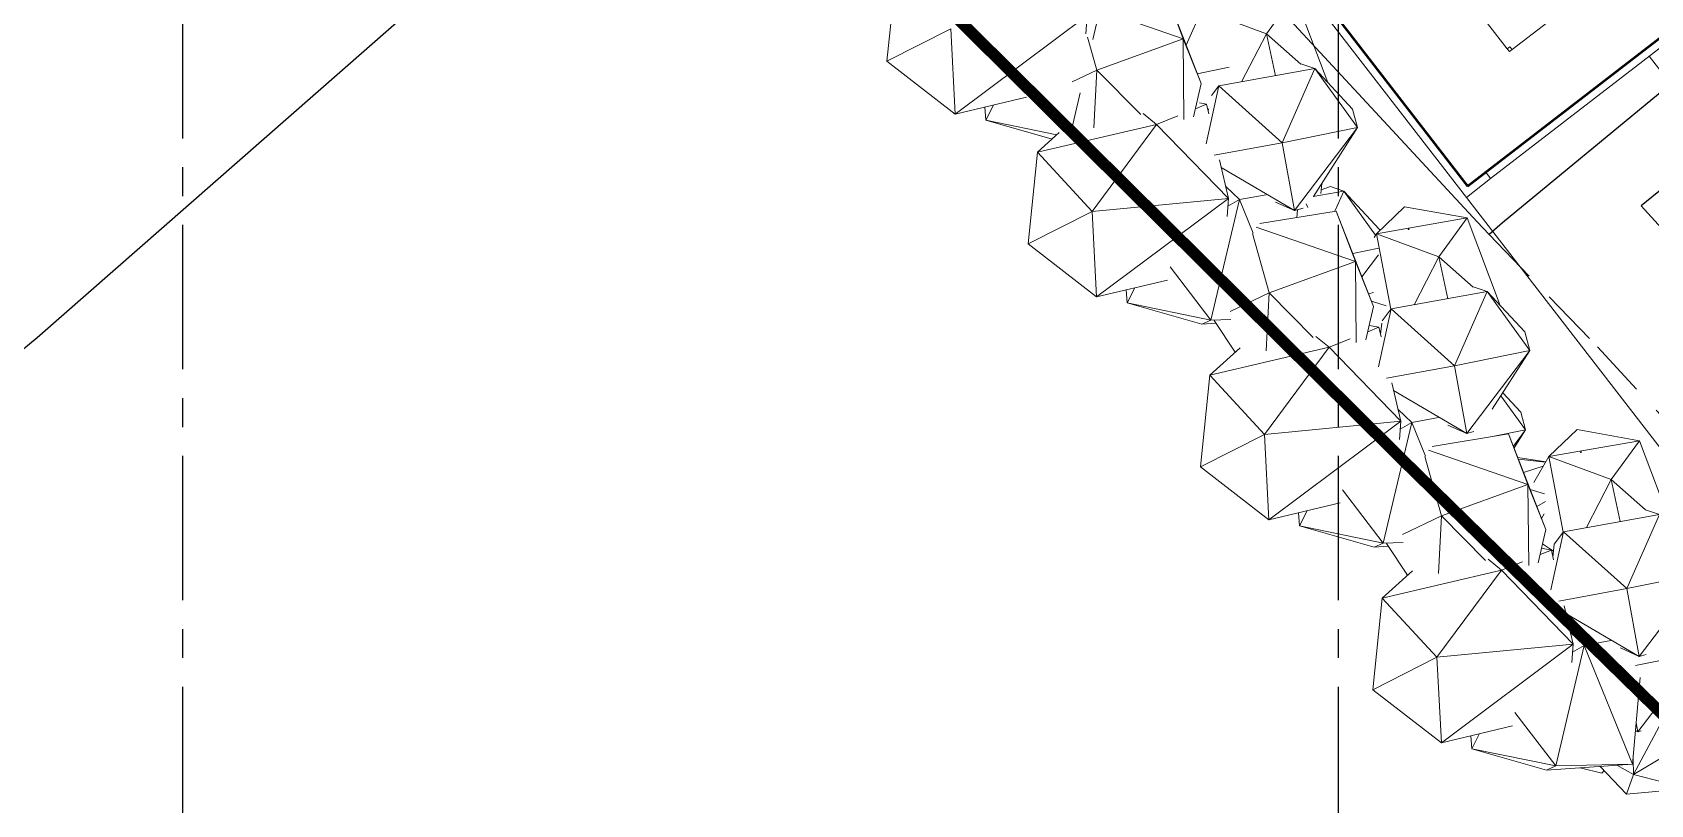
# Model space of a CAD drawing. Extents: x 380524 to 381571, y 430951 to 432014.
# Drawn here: x 380843.5 to 380913.5, y 431312.2 to 431345.6 of the extents above; entities that cross this region are included whole.
import ezdxf

# ---------------------------------------------------------------- set-up
doc = ezdxf.new("R2010")
doc.units = 0
doc.header["$LTSCALE"] = 5
doc.header["$MEASUREMENT"] = 0
doc.linetypes.add('CENTER', pattern=[2, 1.25, -0.25, 0.25, -0.25])
doc.linetypes.add('DASHED', pattern=[0.75, 0.5, -0.25])
doc.layers.get('0').update_dxf_attribs({"linetype": 'CONTINUOUS'})
doc.layers.add('ETGAS BURNLEY BOUNDARY', color=1, linetype='CONTINUOUS', lineweight=50)
for name, color, linetype in [('G8010001', 8, 'CONTINUOUS'), ('G8010030', 8, 'CONTINUOUS'), ('G8010032', 8, 'DASHED'), ('G8010572', 8, 'CENTER'), ('permit boundary', 80, 'CONTINUOUS')]:
    doc.layers.add(name, color=color, linetype=linetype)

msp = doc.modelspace()

# ---------------------------------------------------------------- linework, layer by layer
at = {"color": 7, "linetype": 'Continuous', "lineweight": 15}
for p, q in [((380865.737, 431389.989), (380905.531, 431338.468)), ((380880.461, 431344.369), (380880.868, 431348.339)), ((380904.425, 431348.619), (380907.297, 431344.9)), ((380893.282, 431345.337), (380892.741, 431346.759)), ((380894.051, 431343.397), (380892.775, 431346.685)), ((380894.114, 431346.653), (380893.407, 431345.057)), ((380898.105, 431347.233), (380896.887, 431345.551)), ((380899.534, 431343.445), (380898.105, 431347.233)), ((380889.122, 431346.337), (380883.421, 431342.073)), ((380889.122, 431346.337), (380889.067, 431345.551)), ((380889.599, 431346.287), (380889.367, 431345.304)), ((380893.282, 431345.337), (380890.24, 431346.392)), ((380896.887, 431345.551), (380894.186, 431346.548)), ((380905.578, 431338.947), (380899.832, 431346.386)), ((380907.512, 431344.872), (380909.05, 431346.061)), ((380883.227, 431345.772), (380880.461, 431344.369)), ((380883.227, 431345.772), (380883.421, 431342.073)), ((380889.144, 431345.407), (380889.538, 431343.982)), ((380893.282, 431345.337), (380889.538, 431343.982)), ((380893.313, 431341.832), (380893.282, 431345.337)), ((380894.051, 431343.397), (380893.282, 431345.337)), ((380896.887, 431345.551), (380895.81, 431343.473)), ((380897.27, 431343.735), (380896.887, 431345.551)), ((380898.367, 431344.24), (380896.887, 431345.551)), ((380914.022, 431345.469), (380906.369, 431339.558)), ((380906.583, 431339.281), (380914.236, 431345.192)), ((380907.297, 431344.9), (380907.418, 431344.993)), ((380907.297, 431344.9), (380907.391, 431344.779)), ((380907.391, 431344.779), (380907.512, 431344.872)), ((380907.418, 431344.993), (380907.512, 431344.872)), ((380928.726, 431324.795), (380913.445, 431344.58)), ((380883.421, 431342.073), (380880.461, 431344.369)), ((380888.473, 431343.474), (380889.538, 431343.982)), ((380889.538, 431343.982), (380889.408, 431341.481)), ((380889.538, 431343.982), (380891.441, 431342.057)), ((380893.885, 431343.823), (380895.27, 431344.101)), ((380898.977, 431344.041), (380894.824, 431343.296)), ((380898.977, 431344.041), (380897.556, 431340.832)), ((380898.374, 431344.244), (380898.977, 431344.041)), ((380898.977, 431344.041), (380900.817, 431341.487)), ((380900.609, 431342.293), (380898.977, 431344.041)), ((380886.607, 431343.376), (380888.284, 431341.178)), ((380893.729, 431341.952), (380894.051, 431343.397)), ((380894.824, 431343.296), (380894.277, 431340.778)), ((380894.511, 431342.878), (380894.824, 431343.296)), ((380894.824, 431343.296), (380897.556, 431340.832)), ((380886.495, 431342.801), (380883.421, 431342.073)), ((380885.079, 431342.466), (380884.739, 431341.809)), ((380888.822, 431342.991), (380888.398, 431341.194)), ((380893.807, 431342.303), (380894.293, 431342.498)), ((380893.986, 431342.555), (380894.293, 431342.498)), ((380894.293, 431342.498), (380894.389, 431342.081)), ((380884.703, 431342.377), (380884.739, 431341.809)), ((380884.739, 431341.809), (380887.606, 431340.994)), ((380887.811, 431341.181), (380884.739, 431341.809)), ((380891.554, 431342.102), (380892.132, 431341.629)), ((380892.132, 431341.629), (380893.047, 431341.997)), ((380894.367, 431342.243), (380894.355, 431342.228)), ((380894.362, 431342.202), (380894.361, 431342.202)), ((380894.362, 431342.198), (380894.373, 431342.304)), ((380900.609, 431342.293), (380900.817, 431341.487)), ((380886.98, 431340.425), (380892.132, 431341.629)), ((380887.912, 431341.272), (380886.98, 431340.425)), ((380892.132, 431341.629), (380889.34, 431337.858)), ((380892.132, 431341.629), (380895.235, 431338.422)), ((380897.556, 431340.832), (380900.817, 431341.487)), ((380900.817, 431341.487), (380898.094, 431337.894)), ((380900.817, 431341.487), (380898.915, 431338.504)), ((380886.573, 431336.455), (380886.98, 431340.425)), ((380886.98, 431340.425), (380889.34, 431337.858)), ((380897.556, 431340.832), (380894.621, 431340.294)), ((380897.556, 431340.832), (380898.094, 431337.894)), ((380894.849, 431340.092), (380895.235, 431338.422)), ((380898.094, 431337.894), (380894.927, 431339.754)), ((380895.114, 431338.946), (380895.712, 431338.373)), ((380899.242, 431338.632), (380899.275, 431339.068)), ((380899.647, 431338.934), (380899.254, 431338.786)), ((380899.647, 431338.934), (380900.226, 431338.739)), ((380905.531, 431338.468), (380906.583, 431339.281)), ((380906.369, 431339.558), (380905.578, 431338.947)), ((380906.369, 431339.558), (380906.583, 431339.281)), ((380895.235, 431338.422), (380889.34, 431337.858)), ((380895.235, 431338.422), (380889.534, 431334.159)), ((380895.712, 431338.373), (380894.481, 431333.153)), ((380895.235, 431338.422), (380895.18, 431337.637)), ((380895.211, 431338.085), (380895.712, 431338.373)), ((380896.873, 431338.582), (380895.712, 431338.373)), ((380895.712, 431338.373), (380896.304, 431336.919)), ((380898.094, 431337.894), (380897.28, 431338.262)), ((380900.226, 431338.739), (380898.897, 431338.5)), ((380900.226, 431338.739), (380899.84, 431337.866)), ((380900.226, 431338.739), (380901.604, 431336.826)), ((380901.78, 431337.074), (380900.226, 431338.739)), ((380920.812, 431318.682), (380905.531, 431338.468)), ((380889.34, 431337.858), (380886.573, 431336.455)), ((380889.34, 431337.858), (380889.534, 431334.159)), ((380899.904, 431337.876), (380896.601, 431337.33)), ((380898.094, 431337.894), (380898.476, 431338.001)), ((380898.196, 431337.594), (380898.226, 431337.931)), ((380898.608, 431338.185), (380898.674, 431338.032)), ((380900.74, 431335.682), (380899.904, 431337.876)), ((380901.508, 431333.741), (380899.904, 431337.876)), ((380901.643, 431336.892), (380902.861, 431338.061)), ((380905.562, 431337.578), (380901.643, 431336.892)), ((380902.861, 431338.061), (380905.562, 431337.578)), ((380905.562, 431337.578), (380904.345, 431335.896)), ((380906.991, 431333.789), (380905.562, 431337.578)), ((380896.283, 431336.902), (380896.995, 431334.326)), ((380900.74, 431335.682), (380896.443, 431337.171)), ((380901.549, 431336.732), (380901.643, 431336.892)), ((380904.345, 431335.896), (380901.643, 431336.892)), ((380902.268, 431333.623), (380901.643, 431336.892)), ((380901.78, 431337.074), (380901.791, 431337.034)), ((380903.02, 431337.065), (380903.033, 431337.119)), ((380903.023, 431337.081), (380903.033, 431337.119)), ((380903.042, 431337.118), (380903.03, 431337.064)), ((380903.033, 431337.119), (380903.033, 431337.119)), ((380903.033, 431337.119), (380903.042, 431337.118)), ((380903.033, 431337.119), (380903.042, 431337.118)), ((380903.047, 431337.11), (380903.037, 431337.063)), ((380903.041, 431337.079), (380903.048, 431337.11)), ((380903.042, 431337.118), (380903.042, 431337.118)), ((380903.047, 431337.11), (380903.042, 431337.118)), ((380903.043, 431337.117), (380903.048, 431337.11)), ((380903.048, 431337.11), (380903.047, 431337.11)), ((380889.534, 431334.159), (380886.573, 431336.455)), ((380900.619, 431336.033), (380901.745, 431336.26)), ((380892.72, 431335.461), (380894.481, 431333.153)), ((380900.74, 431335.682), (380896.995, 431334.326)), ((380900.771, 431332.177), (380900.74, 431335.682)), ((380901.508, 431333.741), (380900.74, 431335.682)), ((380901.731, 431335.981), (380901.009, 431335.028)), ((380904.345, 431335.896), (380903.267, 431333.818)), ((380904.728, 431334.079), (380904.345, 431335.896)), ((380905.824, 431334.584), (380904.345, 431335.896)), ((380892.607, 431334.887), (380889.534, 431334.159)), ((380890.816, 431334.463), (380890.852, 431333.895)), ((380891.192, 431334.552), (380890.852, 431333.895)), ((380895.306, 431333.52), (380896.995, 431334.326)), ((380896.995, 431334.326), (380896.866, 431331.825)), ((380896.995, 431334.326), (380898.899, 431332.401)), ((380901.297, 431334.285), (380901.508, 431334.351)), ((380906.435, 431334.385), (380902.282, 431333.641)), ((380906.435, 431334.385), (380905.014, 431331.176)), ((380905.832, 431334.589), (380906.435, 431334.385)), ((380906.435, 431334.385), (380908.275, 431331.832)), ((380908.067, 431332.638), (380906.435, 431334.385)), ((380890.852, 431333.895), (380894.089, 431332.975)), ((380894.481, 431333.153), (380890.852, 431333.895)), ((380901.187, 431332.297), (380901.508, 431333.741)), ((380901.421, 431333.965), (380902.059, 431333.767)), ((380902.282, 431333.641), (380901.734, 431331.123)), ((380901.894, 431333.124), (380902.282, 431333.641)), ((380902.282, 431333.641), (380905.014, 431331.176)), ((380894.481, 431333.153), (380894.089, 431332.975)), ((380894.693, 431333.016), (380894.089, 431332.975)), ((380894.481, 431333.153), (380895.345, 431333.173)), ((380894.62, 431333.127), (380895.524, 431331.758)), ((380901.265, 431332.647), (380901.75, 431332.843)), ((380901.326, 431332.922), (380901.75, 431332.843)), ((380901.75, 431332.843), (380901.847, 431332.425)), ((380901.819, 431332.543), (380901.869, 431333.012)), ((380908.067, 431332.638), (380908.275, 431331.832)), ((380894.438, 431330.769), (380899.59, 431331.973)), ((380895.739, 431331.953), (380894.438, 431330.769)), ((380899.59, 431331.973), (380896.797, 431328.202)), ((380899.012, 431332.447), (380899.59, 431331.973)), ((380899.59, 431331.973), (380900.504, 431332.341)), ((380899.59, 431331.973), (380902.692, 431328.767)), ((380901.826, 431332.607), (380901.807, 431332.596)), ((380901.82, 431332.547), (380901.819, 431332.546)), ((380905.014, 431331.176), (380908.275, 431331.832)), ((380908.275, 431331.832), (380905.551, 431328.239)), ((380908.275, 431331.832), (380906.652, 431329.287)), ((380894.031, 431326.799), (380894.438, 431330.769)), ((380894.438, 431330.769), (380896.797, 431328.202)), ((380905.014, 431331.176), (380902.078, 431330.639)), ((380905.014, 431331.176), (380905.551, 431328.239)), ((380902.306, 431330.437), (380902.692, 431328.767)), ((380905.551, 431328.239), (380902.385, 431330.099)), ((380907.025, 431329.872), (380908.091, 431328.393)), ((380907.893, 431329.16), (380907.108, 431330.001)), ((380902.571, 431329.291), (380903.169, 431328.718)), ((380907.893, 431329.16), (380908.091, 431328.393)), ((380902.692, 431328.767), (380896.797, 431328.202)), ((380902.692, 431328.767), (380896.991, 431324.504)), ((380903.169, 431328.718), (380901.938, 431323.497)), ((380902.692, 431328.767), (380902.638, 431327.981)), ((380902.669, 431328.429), (380903.169, 431328.718)), ((380904.331, 431328.927), (380903.169, 431328.718)), ((380903.169, 431328.718), (380903.762, 431327.264)), ((380905.551, 431328.239), (380904.737, 431328.607)), ((380896.797, 431328.202), (380894.031, 431326.799)), ((380896.797, 431328.202), (380896.991, 431324.504)), ((380907.361, 431328.221), (380904.058, 431327.674)), ((380905.551, 431328.239), (380905.85, 431328.322)), ((380906.666, 431328.106), (380908.091, 431328.393)), ((380908.197, 431326.027), (380907.361, 431328.221)), ((380908.966, 431324.086), (380907.361, 431328.221)), ((380908.091, 431328.393), (380907.565, 431327.698)), ((380908.091, 431328.393), (380907.596, 431327.616)), ((380909.101, 431327.237), (380910.319, 431328.406)), ((380913.02, 431327.922), (380909.101, 431327.237)), ((380910.319, 431328.406), (380913.02, 431327.922)), ((380913.02, 431327.922), (380911.802, 431326.241)), ((380914.449, 431324.134), (380913.02, 431327.922)), ((380903.741, 431327.247), (380904.453, 431324.671)), ((380908.197, 431326.027), (380903.9, 431327.516)), ((380907.759, 431327.196), (380908.966, 431327.008)), ((380907.787, 431327.124), (380908.958, 431326.994)), ((380908.444, 431326.119), (380909.101, 431327.237)), ((380911.802, 431326.241), (380909.101, 431327.237)), ((380909.726, 431323.968), (380909.101, 431327.237)), ((380910.477, 431327.41), (380910.49, 431327.464)), ((380910.481, 431327.426), (380910.49, 431327.464)), ((380910.5, 431327.462), (380910.487, 431327.409)), ((380910.49, 431327.464), (380910.49, 431327.464)), ((380910.49, 431327.464), (380910.5, 431327.462)), ((380910.49, 431327.464), (380910.5, 431327.462)), ((380910.505, 431327.455), (380910.495, 431327.408)), ((380910.499, 431327.424), (380910.505, 431327.455)), ((380910.5, 431327.462), (380910.5, 431327.462)), ((380910.5, 431327.462), (380910.505, 431327.455)), ((380910.505, 431327.455), (380910.5, 431327.462)), ((380910.505, 431327.455), (380910.505, 431327.455)), ((380896.991, 431324.504), (380894.031, 431326.799)), ((380908.007, 431326.557), (380908.857, 431326.823)), ((380900.177, 431325.806), (380901.938, 431323.497)), ((380908.197, 431326.027), (380904.453, 431324.671)), ((380908.228, 431322.521), (380908.197, 431326.027)), ((380908.966, 431324.086), (380908.197, 431326.027)), ((380908.295, 431325.814), (380908.914, 431325.621)), ((380911.802, 431326.241), (380910.725, 431324.162)), ((380912.185, 431324.424), (380911.802, 431326.241)), ((380913.282, 431324.929), (380911.802, 431326.241)), ((380900.065, 431325.232), (380896.991, 431324.504)), ((380908.953, 431325.296), (380908.582, 431325.075)), ((380913.289, 431324.933), (380913.892, 431324.73)), ((380898.273, 431324.807), (380898.309, 431324.24)), ((380898.649, 431324.896), (380898.309, 431324.24)), ((380901.938, 431323.497), (380898.309, 431324.24)), ((380898.309, 431324.24), (380901.547, 431323.319)), ((380902.763, 431323.865), (380904.453, 431324.671)), ((380904.453, 431324.671), (380904.323, 431322.17)), ((380904.453, 431324.671), (380906.356, 431322.746)), ((380908.898, 431324.765), (380908.784, 431324.555)), ((380913.892, 431324.73), (380909.739, 431323.986)), ((380913.892, 431324.73), (380912.471, 431321.521)), ((380908.644, 431322.642), (380908.966, 431324.086)), ((380909.739, 431323.986), (380909.192, 431321.467)), ((380909.336, 431323.447), (380909.739, 431323.986)), ((380909.739, 431323.986), (380912.471, 431321.521)), ((380901.938, 431323.497), (380901.547, 431323.319)), ((380902.15, 431323.361), (380901.547, 431323.319)), ((380901.938, 431323.497), (380902.802, 431323.518)), ((380902.077, 431323.471), (380902.982, 431322.102)), ((380908.722, 431322.992), (380909.208, 431323.187)), ((380908.783, 431323.267), (380909.208, 431323.187)), ((380909.304, 431323.141), (380908.826, 431323.456)), ((380909.208, 431323.187), (380909.304, 431322.77)), ((380909.277, 431322.891), (380909.276, 431322.891)), ((380909.277, 431322.887), (380909.336, 431323.447)), ((380901.895, 431321.114), (380907.047, 431322.318)), ((380903.196, 431322.298), (380901.895, 431321.114)), ((380902.909, 431322.213), (380902.966, 431322.088)), ((380907.047, 431322.318), (380904.255, 431318.547)), ((380906.469, 431322.792), (380907.047, 431322.318)), ((380907.047, 431322.318), (380907.962, 431322.686)), ((380907.047, 431322.318), (380910.15, 431319.112)), ((380912.471, 431321.521), (380915.732, 431322.177)), ((380915.732, 431322.177), (380913.009, 431318.583)), ((380912.471, 431321.521), (380909.536, 431320.984)), ((380912.471, 431321.521), (380913.009, 431318.583)), ((380901.488, 431317.144), (380901.895, 431321.114)), ((380901.895, 431321.114), (380904.255, 431318.547)), ((380909.764, 431320.781), (380910.15, 431319.112)), ((380913.009, 431318.583), (380909.842, 431320.443)), ((380910.029, 431319.636), (380910.626, 431319.062)), ((380910.15, 431319.112), (380904.255, 431318.547)), ((380910.15, 431319.112), (380904.449, 431314.848)), ((380910.626, 431319.062), (380909.396, 431313.842)), ((380910.15, 431319.112), (380910.095, 431318.326)), ((380910.126, 431318.774), (380910.626, 431319.062)), ((380911.788, 431319.272), (380910.626, 431319.062)), ((380910.626, 431319.062), (380912.723, 431313.921)), ((380913.009, 431318.583), (380912.195, 431318.951)), ((380912.844, 431318.193), (380915.549, 431318.737)), ((380915.549, 431318.737), (380912.955, 431315.315)), ((380913.009, 431318.583), (380913.308, 431318.667)), ((380904.255, 431318.547), (380901.488, 431317.144)), ((380904.255, 431318.547), (380904.449, 431314.848)), ((380912.723, 431313.921), (380913.057, 431317.675)), ((380904.449, 431314.848), (380901.488, 431317.144)), ((380912.769, 431313.475), (380914.417, 431316.575)), ((380907.635, 431316.151), (380909.396, 431313.842)), ((380916.756, 431315.846), (380912.769, 431313.475)), ((380907.522, 431315.576), (380904.449, 431314.848)), ((380905.731, 431315.152), (380905.767, 431314.584)), ((380906.107, 431315.241), (380905.767, 431314.584)), ((380912.955, 431315.315), (380912.851, 431315.362)), ((380912.955, 431315.315), (380912.852, 431315.375)), ((380912.882, 431315.712), (380912.955, 431315.315)), ((380912.955, 431315.315), (380913.099, 431315.355)), ((380909.396, 431313.842), (380905.767, 431314.584)), ((380905.767, 431314.584), (380909.004, 431313.664)), ((380912.723, 431313.921), (380909.004, 431313.664)), ((380909.396, 431313.842), (380909.004, 431313.664)), ((380909.396, 431313.842), (380912.723, 431313.921)), ((380910.457, 431313.764), (380911.386, 431313.533)), ((380912.454, 431312.619), (380911.324, 431313.824)), ((380912.769, 431313.475), (380912.043, 431313.874)), ((380912.769, 431313.475), (380912.742, 431314.128)), ((380911.386, 431313.533), (380911.497, 431313.64)), ((380912.454, 431312.619), (380912.769, 431313.475)), ((380915.132, 431312.858), (380912.769, 431313.475)), ((380915.132, 431312.858), (380912.454, 431312.619))]:
    msp.add_line(p, q, dxfattribs=at)
at = {"layer": 'ETGAS BURNLEY BOUNDARY', "color": 1, "ltscale": 10}
for p, q in [((380867.752, 431387.95), (380905.578, 431338.947)), ((380905.578, 431338.947), (380929.579, 431357.473))]:
    msp.add_line(p, q, dxfattribs=at)
at = {"layer": 'G8010001'}
msp.add_lwpolyline([(380914.66, 431343.61), (380907.09, 431337.36)], dxfattribs=at)
at = {"layer": 'G8010030'}
for points in [[(380880.87, 431364.62), (380892.4, 431352.1), (380906, 431337.4)], [(380761.73, 431266.39), (380783.76, 431283.6), (380825.35, 431317.22), (380843.7, 431332.4), (380872.11, 431357.35)], [(380872.49, 431357.15), (380901.83, 431328.02), (380911.93, 431318.22), (380920.65, 431309.67)], [(380916.74, 431341.05), (380915.09, 431339.71), (380913.1, 431338.1), (380915, 431336), (380916.77, 431337.43)], [(380907.09, 431337.36), (380906.52, 431336.86)]]:
    msp.add_lwpolyline(points, dxfattribs=at)
at = {"layer": 'G8010032'}
for points in [[(380906, 431337.4), (380906.52, 431336.86)], [(380906.52, 431336.86), (380911.2, 431332), (380916.2, 431326.6), (380920.08, 431322.27), (380922.9, 431320), (380923.9, 431319.38), (380926.61, 431318.2), (380927.8, 431317.82), (380934.02, 431315.77), (380937.43, 431314.94), (380941.06, 431314.26), (380945.23, 431313.95), (380949.55, 431314.56)]]:
    msp.add_lwpolyline(points, dxfattribs=at)
at = {"layer": 'G8010572', "flags": 128}
for points in [[(380850, 430951.02), (380850, 431973.67)], [(380900, 430951.02), (380900, 431973.67)]]:
    msp.add_lwpolyline(points, dxfattribs=at)
at = {"layer": 'permit boundary', "const_width": 0.5, "flags": 128}
msp.add_lwpolyline([(381053.33, 431316.07), (381026.079, 431291.296), (380998.435, 431279.054, -0.374477), (380995.827, 431279.377), (380965.24, 431313.5), (380931.118, 431300.918, -0.289883), (380929.026, 431301.366), (380902.925, 431326.947), (380872.49, 431357.15), (380880.87, 431364.62), (380866.285, 431385.695), (380878.18, 431410.54), (380876.485, 431427.29), (380875.815, 431432.73), (380844.535, 431524.08)], format="xyb", dxfattribs=at)

doc.saveas('drawing.dxf')
